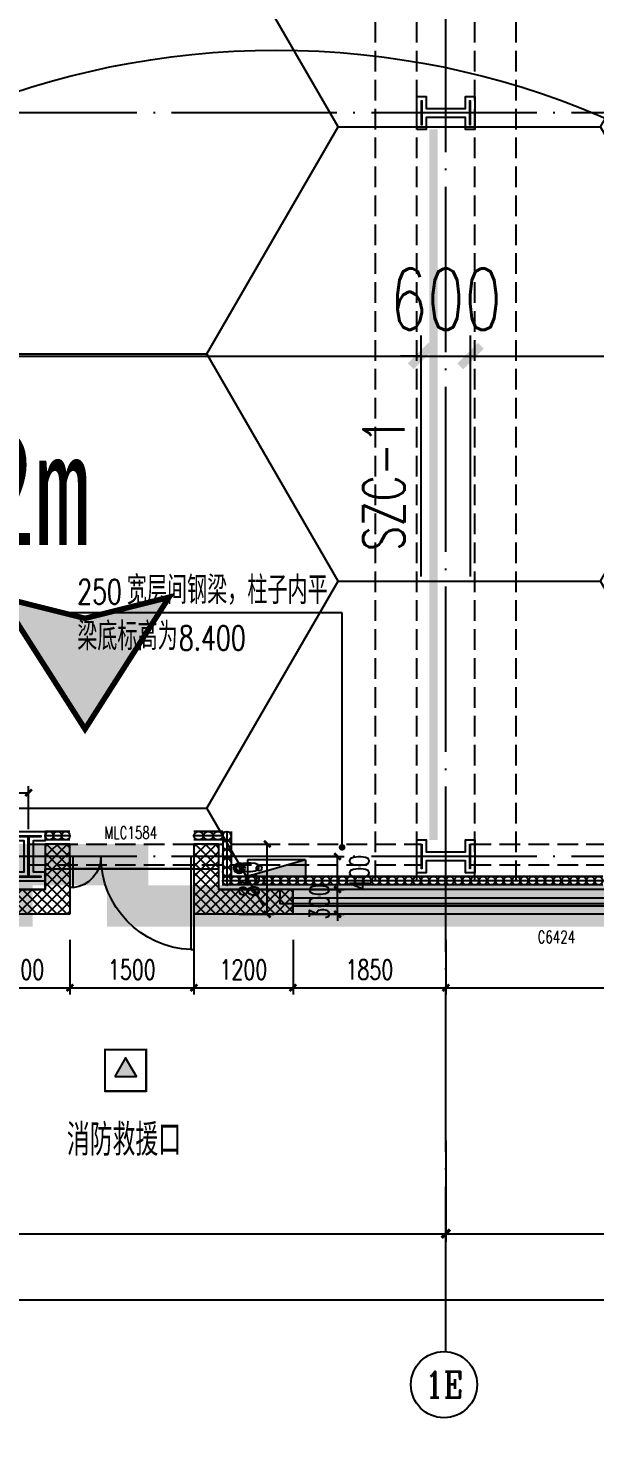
# Model space of a CAD drawing. Extents: x -821772 to -21949, y 506164 to 1049594.
# Drawn here: x -199008 to -192152, y 734747 to 751844 of the extents above; entities that cross this region are included whole.
import ezdxf
from ezdxf.enums import TextEntityAlignment as Align
from ezdxf.xclip import XClip

# ---------------------------------------------------------------- set-up
doc = ezdxf.new("R2010")
doc.units = 0
doc.header["$LTSCALE"] = 1000
doc.header["$MEASUREMENT"] = 0
doc.header["$XCLIPFRAME"] = 2
for name, pattern in [('10平面20250807_t3$0$10平面$0$DASH', [0.35, 0.25, -0.1]), ('10平面20250807_t3$0$CENTER', [2, 1.25, -0.25, 0.25, -0.25]), ('10平面20250807_t3$0$DASH', [0.35, 0.25, -0.1]), ('10平面20250807_t3$0$DOTE', [2.42, 2, -0.2, 0.02, -0.2]), ('DASH', [0.35, 0.25, -0.1])]:
    doc.linetypes.add(name, pattern=pattern)
doc.layers.get('Defpoints').update_dxf_attribs({"color": 210})
for name, color, linetype, lineweight in [('1-防火分区线', 201, 'DASH', 50), ('10平面20250807_t3$0$LG-ZF消防', 1, 'Continuous', 60), ('10平面20250807_t3$0$S-col', 8, 'Continuous', 0), ('10平面20250807_t3$0$THIN', 8, 'Continuous', 0), ('10平面20250807_t3$0$柱间支撑', 8, '10平面20250807_t3$0$CENTER', 0)]:
    doc.layers.add(name, color=color, linetype=linetype, lineweight=lineweight)
for name, color, linetype in [('10平面20250807_t3$0$10平面$0$WINDOW', 8, 'Continuous'), ('10平面20250807_t3$0$10平面$0$WINDOW_TEXT', 8, 'Continuous'), ('10平面20250807_t3$0$A-AXIS-D', 8, 'Continuous'), ('10平面20250807_t3$0$A-AXIS-DOTE', 8, '10平面20250807_t3$0$DOTE'), ('10平面20250807_t3$0$A-AXIS-DP', 8, 'Continuous'), ('10平面20250807_t3$0$A-AXIS-SYMB', 8, 'Continuous'), ('10平面20250807_t3$0$A-HATCH-2', 8, 'Continuous'), ('10平面20250807_t3$0$A-HRAIL', 8, 'Continuous'), ('10平面20250807_t3$0$A-LIN-V', 8, 'Continuous'), ('10平面20250807_t3$0$A-SFCE', 8, 'Continuous'), ('10平面20250807_t3$0$A-TEXT', 8, 'Continuous'), ('10平面20250807_t3$0$A-WINDOW', 8, 'Continuous'), ('10平面20250807_t3$0$AS-WALL', 8, 'Continuous'), ('10平面20250807_t3$0$AS-结构边线层', 8, 'Continuous'), ('10平面20250807_t3$0$DIM_SYMB', 8, 'Continuous'), ('10平面20250807_t3$0$PUB_HATCH', 8, 'Continuous'), ('10平面20250807_t3$0$PUB_TEXT', 8, 'Continuous'), ('10平面20250807_t3$0$RP-N2-01$0$$0$A-WIND-J', 8, 'Continuous'), ('10平面20250807_t3$0$RP-N2-01$0$A-WIND-J', 8, 'Continuous'), ('10平面20250807_t3$0$SB_ZF消火栓', 10, 'Continuous'), ('10平面20250807_t3$0$建-窗', 8, 'Continuous'), ('10平面20250807_t3$0$建-门窗编号', 8, 'Continuous'), ('PUB_HATCH', 8, 'Continuous'), ('SPACE', 7, 'Continuous'), ('指示', 1, 'Continuous')]:
    doc.layers.add(name, color=color, linetype=linetype)
doc.styles.add('10平面20250807_t3$0$10平面$0$_TCH_WINDOW', font='SIMPLEX', dxfattribs={"height": 3.5, "bigfont": 'GBCBIG'})
doc.styles.add('10平面20250807_t3$0$_TCH_AXIS', font='COMPLEX', dxfattribs={"bigfont": 'GBCBIG'})
doc.styles.add('10平面20250807_t3$0$_TCH_DIM', font='SIMPLEX', dxfattribs={"bigfont": 'GBCBIG'})
doc.styles.add('10平面20250807_t3$0$_TCH_DIM_T3', font='SIMPLEX', dxfattribs={"width": 0.705882, "bigfont": 'GBCBIG'})
doc.styles.add('10平面20250807_t3$0$A-WIN-LABEL', font='SIMPLEX', dxfattribs={"bigfont": 'GBCBIG'})
doc.styles.add('10平面20250807_t3$0$TSSD_Rein', font='tj-romans1.shx', dxfattribs={"width": 0.7, "bigfont": 'tj-hztxt.shx'})
doc.styles.add('黑体', font='simhei.ttf', dxfattribs={"width": 0.7})
doc.dimstyles.new('10平面20250807_t3$0$_TCH_ARCH&&100', dxfattribs={"dimtxt": 297.5, "dimasz": 100, "dimexe": 100, "dimexo": 100, "dimgap": 126.25, "dimtad": 1, "dimdec": 0, "dimzin": 0, "dimdsep": 46, "dimtxsty": '10平面20250807_t3$0$_TCH_DIM_T3', "dimblk": '10平面20250807_t3$0$_ArchTick', "dimcen": 0.09, "dimclrt": 7, "dimazin": 2, "dimtfac": 1, "dimtdec": 0, "dimtix": 1, "dimtmove": 2, "dimatfit": 3, "dimfxl": 0, "dimtolj": 1, "dimtzin": 0, "dimarcsym": 0})
doc.dimstyles.new('10平面20250807_t3$0$_TCH_ARCH&&250', dxfattribs={"dimtxt": 743.75, "dimasz": 250, "dimexe": 250, "dimexo": 250, "dimgap": 315.625, "dimtad": 1, "dimdec": 0, "dimzin": 0, "dimdsep": 46, "dimtxsty": '10平面20250807_t3$0$_TCH_DIM_T3', "dimblk": '10平面20250807_t3$0$_ArchTick', "dimcen": 0.09, "dimclrt": 7, "dimazin": 2, "dimtfac": 1, "dimtdec": 0, "dimtix": 1, "dimtmove": 2, "dimatfit": 3, "dimfxl": 0, "dimtolj": 1, "dimtzin": 0, "dimarcsym": 0})
doc.dimstyles.new('10平面20250807_t3$0$_TCH_ARCH&&80', dxfattribs={"dimtxt": 238, "dimasz": 80, "dimexe": 80, "dimexo": 80, "dimgap": 101, "dimtad": 1, "dimdec": 0, "dimzin": 0, "dimdsep": 46, "dimtxsty": '10平面20250807_t3$0$_TCH_DIM_T3', "dimblk": '10平面20250807_t3$0$_ArchTick', "dimcen": 0.09, "dimclrt": 7, "dimazin": 2, "dimtfac": 1, "dimtdec": 0, "dimtix": 1, "dimtmove": 2, "dimatfit": 3, "dimfxl": 0, "dimtolj": 1, "dimtzin": 0, "dimarcsym": 0})
pattern_1 = [(45, (60, 0), (-60.0001, 60.0001), []), (135, (60, 0), (-60.0001, -60.0001), [])]

# ---------------------------------------------------------------- blocks, each defined once
blk = doc.blocks.new('指示')
at = {"layer": '指示'}
blk.add_hatch(color=8, dxfattribs=at).paths.add_polyline_path([(-248568, -61667), (-245540, -56919), (-242513, -61667), (-245540, -60909)])
at = {"layer": '指示', "color": 240, "const_width": 200}
blk.add_lwpolyline([(-248568, -61667), (-245540, -56919), (-242513, -61667), (-245540, -60909)], close=True, dxfattribs=at)
blk = doc.blocks.new('10平面20250807_t3$0$_ArchTick')
at = {"color": 0, "linetype": 'ByBlock', "const_width": 0.4}
blk.add_lwpolyline([(-0.5, -0.5), (0.5, 0.5)], dxfattribs=at)
blk = doc.blocks.new('*D10016')
at = {"layer": '10平面20250807_t3$0$A-AXIS-D', "color": 0, "lineweight": -2}
for p, q in [((10282, -66440), (10282, -67667)), ((26782, -66440), (26782, -67667)), ((10282, -67567), (26782, -67567))]:
    blk.add_line(p, q, dxfattribs=at)
at = {"layer": 'Defpoints', "color": 0}
for p in [(10282, -66340), (26782, -66340), (26782, -67567)]:
    blk.add_point(p, dxfattribs=at)
at = {"layer": '10平面20250807_t3$0$A-AXIS-D', "color": 0, "lineweight": -2, "xscale": 100, "yscale": 100, "zscale": 100, "rotation": 180}
blk.add_blockref('10平面20250807_t3$0$_ArchTick', (10282, -67567), dxfattribs=at)
at = {"layer": '10平面20250807_t3$0$A-AXIS-D', "color": 0, "lineweight": -2, "xscale": 100, "yscale": 100, "zscale": 100}
blk.add_blockref('10平面20250807_t3$0$_ArchTick', (26782, -67567), dxfattribs=at)
at = {"layer": '10平面20250807_t3$0$A-AXIS-D', "color": 7, "insert": (18532, -67292), "char_height": 297.5, "attachment_point": 5, "style": '10平面20250807_t3$0$_TCH_DIM_T3'}
blk.add_mtext('\\A1;16500', dxfattribs=at)
blk = doc.blocks.new('*D10017')
at = {"layer": '10平面20250807_t3$0$A-AXIS-D', "color": 0, "lineweight": -2}
for p, q in [((26782, -66440), (26782, -67667)), ((43282, -66440), (43282, -67667)), ((26782, -67567), (43282, -67567))]:
    blk.add_line(p, q, dxfattribs=at)
at = {"layer": 'Defpoints', "color": 0}
for p in [(26782, -66340), (43282, -66340), (43282, -67567)]:
    blk.add_point(p, dxfattribs=at)
at = {"layer": '10平面20250807_t3$0$A-AXIS-D', "color": 0, "lineweight": -2, "xscale": 100, "yscale": 100, "zscale": 100, "rotation": 180}
blk.add_blockref('10平面20250807_t3$0$_ArchTick', (26782, -67567), dxfattribs=at)
at = {"layer": '10平面20250807_t3$0$A-AXIS-D', "color": 0, "lineweight": -2, "xscale": 100, "yscale": 100, "zscale": 100}
blk.add_blockref('10平面20250807_t3$0$_ArchTick', (43282, -67567), dxfattribs=at)
at = {"layer": '10平面20250807_t3$0$A-AXIS-D', "color": 7, "insert": (35032, -67292), "char_height": 297.5, "attachment_point": 5, "style": '10平面20250807_t3$0$_TCH_DIM_T3'}
blk.add_mtext('\\A1;16500', dxfattribs=at)
blk = doc.blocks.new('*D10024')
at = {"layer": '10平面20250807_t3$0$A-AXIS-D', "color": 0, "lineweight": -2}
for p, q in [((-33818, -66540), (-33818, -68467)), ((92682, -66540), (92682, -68467)), ((-33818, -68367), (92682, -68367))]:
    blk.add_line(p, q, dxfattribs=at)
at = {"layer": 'Defpoints', "color": 0}
for p in [(-33818, -66440), (92682, -66440), (92682, -68367)]:
    blk.add_point(p, dxfattribs=at)
at = {"layer": '10平面20250807_t3$0$A-AXIS-D', "color": 0, "lineweight": -2, "xscale": 100, "yscale": 100, "zscale": 100, "rotation": 180}
blk.add_blockref('10平面20250807_t3$0$_ArchTick', (-33818, -68367), dxfattribs=at)
at = {"layer": '10平面20250807_t3$0$A-AXIS-D', "color": 0, "lineweight": -2, "xscale": 100, "yscale": 100, "zscale": 100}
blk.add_blockref('10平面20250807_t3$0$_ArchTick', (92682, -68367), dxfattribs=at)
at = {"layer": '10平面20250807_t3$0$A-AXIS-D', "color": 7, "insert": (29432, -68092), "char_height": 297.5, "attachment_point": 5, "style": '10平面20250807_t3$0$_TCH_DIM_T3'}
blk.add_mtext('\\A1;126500', dxfattribs=at)
blk = doc.blocks.new('*D10147')
at = {"layer": '10平面20250807_t3$0$A-AXIS-DP', "color": 0, "lineweight": -2}
for p, q in [((18532, -62670), (18532, -62150)), ((18532, -62230), (21732, -62230)), ((21732, -62670), (21732, -62150))]:
    blk.add_line(p, q, dxfattribs=at)
at = {"layer": 'Defpoints', "color": 0}
for p in [(21732, -62230), (18532, -62750), (21732, -62750)]:
    blk.add_point(p, dxfattribs=at)
at = {"layer": '10平面20250807_t3$0$A-AXIS-DP', "color": 0, "lineweight": -2, "xscale": 80, "yscale": 80, "zscale": 80, "rotation": 180}
blk.add_blockref('10平面20250807_t3$0$_ArchTick', (18532, -62230), dxfattribs=at)
at = {"layer": '10平面20250807_t3$0$A-AXIS-DP', "color": 0, "lineweight": -2, "xscale": 80, "yscale": 80, "zscale": 80}
blk.add_blockref('10平面20250807_t3$0$_ArchTick', (21732, -62230), dxfattribs=at)
at = {"layer": '10平面20250807_t3$0$A-AXIS-DP', "color": 7, "insert": (20132, -62010), "char_height": 238, "attachment_point": 5, "style": '10平面20250807_t3$0$_TCH_DIM_T3'}
blk.add_mtext('\\A1;3200', dxfattribs=at)
blk = doc.blocks.new('10平面20250807_t3$0$10平面$0$$DorLib2D$00000126')
at = {"color": 0, "linetype": 'Continuous'}
for p, q in [((-0.532, 0.5), (-0.532, 0.9)), ((0.532, 0.9), (0.532, 0.5))]:
    blk.add_line(p, q, dxfattribs=at)
at = {"color": 0, "linetype": '10平面20250807_t3$0$10平面$0$DASH'}
for p, q in [((-0.532, 0.9), (0.532, 0.9)), ((-0.532, 0.5), (0.532, 0.5))]:
    blk.add_line(p, q, dxfattribs=at)
blk = doc.blocks.new('10平面20250807_t3$0$DOOR2DLIB$SYSLIB$00000123')
at = {"color": 0}
for p, q in [((0.475, -0.001), (0.475, 0.752)), ((0.475, 0.752), (0.5, 0.752)), ((0.5, -0.001), (0.5, 0.752)), ((-0.5, 0), (-0.5, 0.252)), ((-0.475, 0.252), (-0.5, 0.252)), ((-0.475, 0), (-0.475, 0.252)), ((-0.475, 0), (-0.5, 0)), ((0.475, -0.001), (0.5, -0.001))]:
    blk.add_line(p, q, dxfattribs=at)
for centre, radius, start, end in [((0.505, -0.002), 0.755, 92.2493, 179.7238), ((-0.501, 0.003), 0.251, 359.7899, 84.0974)]:
    blk.add_arc(centre, radius, start, end, dxfattribs=at)
blk = doc.blocks.new('10平面20250807_t3$0$G$C325EBD4F')
at = {"layer": '10平面20250807_t3$0$PUB_HATCH'}
h = blk.add_hatch(dxfattribs=at)
h.set_pattern_fill('多孔材料', color=256, scale=30, style=0)
h.set_pattern_definition(pattern_1)
h.paths.add_polyline_path([(3700, -50), (3700, 250), (3400, 250)])
h = blk.add_hatch(dxfattribs=at)
h.set_pattern_fill('多孔材料', color=256, scale=30, style=0)
h.set_pattern_definition(pattern_1)
h.paths.add_polyline_path([(3700, -50), (3400, 250), (3400, -300), (3700, -600)])
h = blk.add_hatch(dxfattribs=at)
h.set_pattern_fill('多孔材料', color=256, scale=30, style=0)
h.set_pattern_definition(pattern_1)
h.paths.add_polyline_path([(5500, 250), (5200, 250), (5200, -50)])
h = blk.add_hatch(dxfattribs=at)
h.set_pattern_fill('多孔材料', color=256, scale=30, style=0)
h.set_pattern_definition(pattern_1)
h.paths.add_polyline_path([(5500, 250), (5200, -50), (5200, -600), (5500, -300)])
h = blk.add_hatch(dxfattribs=at)
h.set_pattern_fill('多孔材料', color=256, scale=30, style=0)
h.set_pattern_definition(pattern_1)
h.paths.add_polyline_path([(3700, -600), (3400, -300), (2500, -300), (2500, -600)])
h = blk.add_hatch(dxfattribs=at)
h.set_pattern_fill('多孔材料', color=256, scale=30, style=0)
h.set_pattern_definition(pattern_1)
h.paths.add_polyline_path([(6400, -300), (5500, -300), (5200, -600), (6400, -600)])
at = {"layer": '10平面20250807_t3$0$10平面$0$WINDOW'}
blk.add_line((5200, -50), (3700, -50), dxfattribs=at)
at = {"layer": '10平面20250807_t3$0$AS-WALL'}
for p, q in [((3700, 250), (3400, 250)), ((3400, 250), (3400, -300)), ((3700, -50), (3700, 250)), ((5500, 250), (5200, 250)), ((5200, 250), (5200, -50)), ((5500, 250), (5500, -300)), ((3700, -50), (3700, -600)), ((5200, -50), (5200, -600)), ((3400, -300), (2500, -300)), ((2500, -600), (2500, -300)), ((6400, -300), (5500, -300)), ((6400, -600), (6400, -300)), ((3700, -600), (2500, -600)), ((6400, -600), (5200, -600))]:
    blk.add_line(p, q, dxfattribs=at)
at = {"layer": '10平面20250807_t3$0$10平面$0$WINDOW'}
ref = blk.add_blockref('10平面20250807_t3$0$DOOR2DLIB$SYSLIB$00000123', (4450, 100), dxfattribs=dict(at, xscale=-1500, yscale=1500, zscale=300, rotation=180.0000000000445))
ref.add_attrib('A', 'MLC1584', (4117, 313), dxfattribs={"layer": '10平面20250807_t3$0$10平面$0$WINDOW_TEXT', "ltscale": 500, "height": 148.8, "style": '10平面20250807_t3$0$10平面$0$_TCH_WINDOW', "width": 0.705882})
ref = blk.add_blockref('10平面20250807_t3$0$10平面$0$$DorLib2D$00000126', (0, -450), dxfattribs=dict(at, xscale=5000, yscale=-300, zscale=300, rotation=180.0000000000008))
ref.add_attrib('A', 'JLM5050', (-301, -594), dxfattribs={"layer": '10平面20250807_t3$0$10平面$0$WINDOW_TEXT', "ltscale": 500, "height": 148.8, "style": '10平面20250807_t3$0$10平面$0$_TCH_WINDOW', "width": 0.705882})
blk = doc.blocks.new('10平面20250807_t3$0$43243')
at = {"layer": '10平面20250807_t3$0$AS-结构边线层'}
blk.add_lwpolyline([(-212464, 741250), (-205744, 741250), (-205744, 741420), (-198804, 741420), (-198804, 741670), (-196704, 741670), (-196704, 741420), (-195964, 741420), (-195964, 741250), (-189244, 741250)], dxfattribs=at)
blk = doc.blocks.new('10平面20250807_t3$0$_FZH')
at = {"layer": '10平面20250807_t3$0$A-HATCH-2'}
blk.add_lwpolyline([(-0.437, -0.25), (-0.437, 0.25), (-0.297, 0.25), (-0.297, 0.067), (0.298, 0.067), (0.298, 0.25), (0.438, 0.25), (0.438, -0.25), (0.298, -0.25), (0.298, -0.068), (-0.297, -0.068), (-0.297, -0.25)], close=True, dxfattribs=at)
at = {"layer": '10平面20250807_t3$0$S-col'}
blk.add_lwpolyline([(-0.375, -0.188), (-0.375, 0.187), (-0.36, 0.187), (-0.36, 0.005), (0.36, 0.005), (0.36, 0.187), (0.375, 0.187), (0.375, -0.188), (0.36, -0.188), (0.36, -0.005), (-0.36, -0.005), (-0.36, -0.188)], close=True, dxfattribs=at)
blk = doc.blocks.new('10平面20250807_t3$0$342343243')
at = {"layer": '10平面20250807_t3$0$A-AXIS-DP', "color": 5}
blk.add_lwpolyline([(-155704, 832070), (-155404, 832070), (-155404, 832058), (-155550, 832058), (-155550, 831582), (-155404, 831582), (-155404, 831570), (-155704, 831570), (-155704, 831582), (-155558, 831582), (-155558, 832058), (-155704, 832058), (-155704, 832070)], close=True, dxfattribs=at)
at = {"layer": '10平面20250807_t3$0$A-HATCH-2'}
blk.add_lwpolyline([(-155754, 832120), (-155354, 832120), (-155354, 832008), (-155500, 832008), (-155500, 831632), (-155354, 831632), (-155354, 831520), (-155754, 831520), (-155754, 831632), (-155608, 831632), (-155608, 832008), (-155754, 832008)], close=True, dxfattribs=at)
blk = doc.blocks.new('10平面20250807_t3$0$w4234324')
at = {"xscale": 800.0000000000005, "yscale": 800.0000000000005, "zscale": 800.0000000000005}
for p in [(-193954, 750820), (-193954, 741820), (-193954, 741820)]:
    blk.add_blockref('10平面20250807_t3$0$_FZH', p, dxfattribs=at)
at = {"layer": '10平面20250807_t3$0$A-AXIS-DP'}
blk.add_blockref('10平面20250807_t3$0$342343243', (-43450, -90000), dxfattribs=at)
blk = doc.blocks.new('*D10439')
at = {"layer": '10平面20250807_t3$0$A-WINDOW', "color": 0, "lineweight": -2}
for p, q in [((-193654, 745210), (-193654, 748127)), ((-177754, 745210), (-177754, 748127)), ((-193654, 747877), (-177754, 747877))]:
    blk.add_line(p, q, dxfattribs=at)
at = {"layer": 'Defpoints', "color": 0}
for p in [(-177754, 747877), (-193654, 744960), (-177754, 744960)]:
    blk.add_point(p, dxfattribs=at)
at = {"layer": '10平面20250807_t3$0$A-WINDOW', "color": 0, "lineweight": -2, "xscale": 250, "yscale": 250, "zscale": 250, "rotation": 180}
blk.add_blockref('10平面20250807_t3$0$_ArchTick', (-193654, 747877), dxfattribs=at)
at = {"layer": '10平面20250807_t3$0$A-WINDOW', "color": 0, "lineweight": -2, "xscale": 250, "yscale": 250, "zscale": 250}
blk.add_blockref('10平面20250807_t3$0$_ArchTick', (-177754, 747877), dxfattribs=at)
at = {"layer": '10平面20250807_t3$0$A-WINDOW', "color": 7, "insert": (-185704, 748564), "char_height": 743.8, "attachment_point": 5, "style": '10平面20250807_t3$0$_TCH_DIM_T3'}
blk.add_mtext('\\A1;15900', dxfattribs=at)
blk = doc.blocks.new('*D10440')
at = {"layer": '10平面20250807_t3$0$A-WINDOW', "color": 0, "lineweight": -2}
for p, q in [((-194254, 745210), (-194254, 748127)), ((-193654, 745210), (-193654, 748127)), ((-194254, 747877), (-194504, 747877)), ((-194254, 747877), (-193654, 747877)), ((-193654, 747877), (-193404, 747877))]:
    blk.add_line(p, q, dxfattribs=at)
at = {"layer": 'Defpoints', "color": 0}
for p in [(-193654, 747877), (-194254, 744960), (-193654, 744960)]:
    blk.add_point(p, dxfattribs=at)
at = {"layer": '10平面20250807_t3$0$A-WINDOW', "color": 0, "lineweight": -2, "xscale": 250, "yscale": 250, "zscale": 250}
blk.add_blockref('10平面20250807_t3$0$_ArchTick', (-194254, 747877), dxfattribs=at)
at = {"layer": '10平面20250807_t3$0$A-WINDOW', "color": 0, "lineweight": -2, "xscale": 250, "yscale": 250, "zscale": 250, "rotation": 180}
blk.add_blockref('10平面20250807_t3$0$_ArchTick', (-193654, 747877), dxfattribs=at)
at = {"layer": '10平面20250807_t3$0$A-WINDOW', "color": 7, "insert": (-193954, 748564), "char_height": 743.8, "attachment_point": 5, "style": '10平面20250807_t3$0$_TCH_DIM_T3'}
blk.add_mtext('\\A1;600', dxfattribs=at)
blk = doc.blocks.new('*D10441')
at = {"layer": '10平面20250807_t3$0$A-WINDOW', "color": 0, "lineweight": -2}
for p, q in [((-210154, 745210), (-210154, 748127)), ((-194254, 745210), (-194254, 748127)), ((-210154, 747877), (-194254, 747877))]:
    blk.add_line(p, q, dxfattribs=at)
at = {"layer": 'Defpoints', "color": 0}
for p in [(-194254, 747877), (-210154, 744960), (-194254, 744960)]:
    blk.add_point(p, dxfattribs=at)
at = {"layer": '10平面20250807_t3$0$A-WINDOW', "color": 0, "lineweight": -2, "xscale": 250, "yscale": 250, "zscale": 250, "rotation": 180}
blk.add_blockref('10平面20250807_t3$0$_ArchTick', (-210154, 747877), dxfattribs=at)
at = {"layer": '10平面20250807_t3$0$A-WINDOW', "color": 0, "lineweight": -2, "xscale": 250, "yscale": 250, "zscale": 250}
blk.add_blockref('10平面20250807_t3$0$_ArchTick', (-194254, 747877), dxfattribs=at)
at = {"layer": '10平面20250807_t3$0$A-WINDOW', "color": 7, "insert": (-202204, 748564), "char_height": 743.8, "attachment_point": 5, "style": '10平面20250807_t3$0$_TCH_DIM_T3'}
blk.add_mtext('\\A1;15900', dxfattribs=at)
blk = doc.blocks.new('10平面20250807_t3$0$RP-N2-01$0$$0$xfjy')
at = {"layer": '10平面20250807_t3$0$RP-N2-01$0$$0$A-WIND-J'}
h = blk.add_hatch(color=256, dxfattribs=at)
h.dxf.hatch_style = 1
h.paths.add_polyline_path([(1141876, -26214), (1142135, -26214), (1142005, -25989)])
at = {"layer": '10平面20250807_t3$0$RP-N2-01$0$$0$A-WIND-J', "const_width": 25}
blk.add_lwpolyline([(1141755, -25889), (1141755, -26389), (1142255, -26389), (1142255, -25889)], close=True, dxfattribs=at)
at = {"layer": '10平面20250807_t3$0$RP-N2-01$0$$0$A-WIND-J'}
for points in [[(1141755, -26389), (1142255, -26389), (1142255, -25889), (1141755, -25889)], [(1141876, -26214), (1142135, -26214), (1142005, -25989)]]:
    blk.add_lwpolyline(points, close=True, dxfattribs=at)
blk = doc.blocks.new('10平面20250807_t3$0$RP-N2-01$0$xfjy')
at = {"layer": '10平面20250807_t3$0$RP-N2-01$0$$0$A-WIND-J'}
blk.add_blockref('10平面20250807_t3$0$RP-N2-01$0$$0$xfjy', (0, 0), dxfattribs=at)
blk = doc.blocks.new('10平面20250807_t3$0$1232')
at = {"layer": '10平面20250807_t3$0$RP-N2-01$0$A-WIND-J'}
blk.add_blockref('10平面20250807_t3$0$RP-N2-01$0$xfjy', (-1339835, 765369, 0), dxfattribs=at)
at = {"layer": '10平面20250807_t3$0$A-TEXT', "style": '10平面20250807_t3$0$_TCH_DIM'}
blk.add_text('消防救援口', height=384.1, dxfattribs=at).set_placement((-198541, 738197, 0))
blk = doc.blocks.new('10平面20250807_t3$0$23124232432')
at = {"layer": '10平面20250807_t3$0$柱间支撑', "const_width": 100}
blk.add_lwpolyline([(-194104, 750620), (-194104, 742020)], dxfattribs=at)
at = {"layer": '10平面20250807_t3$0$THIN', "style": '10平面20250807_t3$0$TSSD_Rein', "width": 0.7}
blk.add_text('SZC-1', height=500, rotation=90, dxfattribs=at).set_placement((-194304, 746320), align=Align.BOTTOM_CENTER)
blk = doc.blocks.new('10平面20250807_t3$0$99平面图例外参$0$$LinePat$圆环')
for points in [[(0, 150), (300, 150)], [(0, 0), (300, 0)], [(0, -150), (300, -150)]]:
    blk.add_lwpolyline(points)
at = {"color": 0}
blk.add_circle((150, 0), 150, dxfattribs=at)
blk = doc.blocks.new('10平面20250807_t3$0$34242343243')
at = {"layer": '10平面20250807_t3$0$A-HRAIL'}
for p, xscale, yscale, zscale, rotation in [((-198704, 742070), 0.333333312028715, 0.3333333333333333, 0.3333333333333333, 180), ((-198604, 742070), 0.333333312028715, 0.3333333333333333, 0.3333333333333333, 180), ((-198504, 742070), 0.333333312028715, 0.3333333333333333, 0.3333333333333333, 180), ((-196888, 742070), 0.3888888888074629, 0.3333333333333333, 0.3333333333333333, 180), ((-196771, 742070), 0.3888888888074629, 0.3333333333333333, 0.3333333333333333, 180), ((-196654, 742070), 0.3888888888074629, 0.3333333333333333, 0.3333333333333333, 180), ((-196604, 742120), 0.3611111227129974, 0.3333333333333333, 0.3333333333333333, 270), ((-196604, 742012), 0.3611111227129974, 0.3333333333333333, 0.3333333333333333, 270), ((-196604, 741903), 0.3611111227129974, 0.3333333333333333, 0.3333333333333333, 270), ((-196604, 741795), 0.3611111227129974, 0.3333333333333333, 0.3333333333333333, 270), ((-196604, 741687), 0.3611111227129974, 0.3333333333333333, 0.3333333333333333, 270), ((-196604, 741578), 0.3611111227129974, 0.3333333333333333, 0.3333333333333333, 270), ((-196554, 741526), 0.3333333334243453, 0.3333333334243453, 0.3333333334243453, 180), ((-196454, 741526), 0.3333333334243453, 0.3333333334243453, 0.3333333334243453, 180), ((-196354, 741526), 0.3333333334243453, 0.3333333334243453, 0.3333333334243453, 180), ((-196254, 741526), 0.3333333334243453, 0.3333333334243453, 0.3333333334243453, 180), ((-196154, 741526), 0.3333333334243453, 0.3333333334243453, 0.3333333334243453, 180), ((-196054, 741526), 0.3333333334243453, 0.3333333334243453, 0.3333333334243453, 180), ((-195954, 741526), 0.3333333334243453, 0.3333333334243453, 0.3333333334243453, 180), ((-195854, 741526), 0.3333333334243453, 0.3333333334243453, 0.3333333334243453, 180), ((-195754, 741526), 0.3333333334243453, 0.3333333334243453, 0.3333333334243453, 180), ((-195654, 741526), 0.3333333334243453, 0.3333333334243453, 0.3333333334243453, 180), ((-195554, 741526), 0.3333333334243453, 0.3333333334243453, 0.3333333334243453, 180), ((-195454, 741526), 0.3333333334243453, 0.3333333334243453, 0.3333333334243453, 180), ((-195354, 741526), 0.3333333334243453, 0.3333333334243453, 0.3333333334243453, 180), ((-195254, 741526), 0.3333333334243453, 0.3333333334243453, 0.3333333334243453, 180), ((-195154, 741526), 0.3333333334243453, 0.3333333334243453, 0.3333333334243453, 180), ((-195054, 741526), 0.3333333334243453, 0.3333333334243453, 0.3333333334243453, 180), ((-194954, 741526), 0.3333333334243453, 0.3333333334243453, 0.3333333334243453, 180), ((-194854, 741526), 0.3333333334243453, 0.3333333334243453, 0.3333333334243453, 180), ((-194754, 741526), 0.3333333334243453, 0.3333333334243453, 0.3333333334243453, 180), ((-194654, 741526), 0.3333333334243453, 0.3333333334243453, 0.3333333334243453, 180), ((-194554, 741526), 0.3333333334243453, 0.3333333334243453, 0.3333333334243453, 180), ((-194454, 741526), 0.3333333334243453, 0.3333333334243453, 0.3333333334243453, 180), ((-194354, 741526), 0.3333333334243453, 0.3333333334243453, 0.3333333334243453, 180), ((-194254, 741526), 0.3333333334243453, 0.3333333334243453, 0.3333333334243453, 180), ((-194154, 741526), 0.3333333334243453, 0.3333333334243453, 0.3333333334243453, 180), ((-194054, 741526), 0.3333333334243453, 0.3333333334243453, 0.3333333334243453, 180), ((-193954, 741526), 0.3333333334243453, 0.3333333334243453, 0.3333333334243453, 180), ((-193854, 741526), 0.3333333334243453, 0.3333333334243453, 0.3333333334243453, 180), ((-193754, 741526), 0.3333333334243453, 0.3333333334243453, 0.3333333334243453, 180), ((-193654, 741526), 0.3333333334243453, 0.3333333334243453, 0.3333333334243453, 180), ((-193554, 741526), 0.3333333334243453, 0.3333333334243453, 0.3333333334243453, 180), ((-193454, 741526), 0.3333333334243453, 0.3333333334243453, 0.3333333334243453, 180), ((-193354, 741526), 0.3333333334243453, 0.3333333334243453, 0.3333333334243453, 180), ((-193254, 741526), 0.3333333334243453, 0.3333333334243453, 0.3333333334243453, 180), ((-193154, 741526), 0.3333333334243453, 0.3333333334243453, 0.3333333334243453, 180), ((-193054, 741526), 0.3333333334243453, 0.3333333334243453, 0.3333333334243453, 180), ((-192954, 741526), 0.3333333334243453, 0.3333333334243453, 0.3333333334243453, 180), ((-192854, 741526), 0.3333333334243453, 0.3333333334243453, 0.3333333334243453, 180), ((-192754, 741526), 0.3333333334243453, 0.3333333334243453, 0.3333333334243453, 180), ((-192654, 741526), 0.3333333334243453, 0.3333333334243453, 0.3333333334243453, 180), ((-192554, 741526), 0.3333333334243453, 0.3333333334243453, 0.3333333334243453, 180), ((-192454, 741526), 0.3333333334243453, 0.3333333334243453, 0.3333333334243453, 180), ((-192354, 741526), 0.3333333334243453, 0.3333333334243453, 0.3333333334243453, 180), ((-192254, 741526), 0.3333333334243453, 0.3333333334243453, 0.3333333334243453, 180), ((-192154, 741526), 0.3333333334243453, 0.3333333334243453, 0.3333333334243453, 180), ((-192054, 741526), 0.3333333334243453, 0.3333333334243453, 0.3333333334243453, 180)]:
    blk.add_blockref('10平面20250807_t3$0$99平面图例外参$0$$LinePat$圆环', p, dxfattribs=dict(at, xscale=xscale, yscale=yscale, zscale=zscale, rotation=rotation))
blk = doc.blocks.new('10平面20250807_t3$0$A$C5D961328')
at = {"layer": '10平面20250807_t3$0$SB_ZF消火栓'}
blk.add_hatch(color=256, dxfattribs=at).paths.add_polyline_path([(0, 40), (700, 40), (700, 240)])
at = {"layer": '10平面20250807_t3$0$A-LIN-V', "ltscale": 500}
blk.add_circle((350, 40), 10001, dxfattribs=at)
at = {"layer": '10平面20250807_t3$0$SB_ZF消火栓'}
for p, q in [((700, 240), (0, 240)), ((0, 240), (0, 40)), ((700, 240), (0, 40)), ((700, 240), (700, 40)), ((0, 40), (700, 40))]:
    blk.add_line(p, q, dxfattribs=at)
at = {"layer": '10平面20250807_t3$0$SB_ZF消火栓', "color": 1}
blk.add_circle((140, 140), 32.5, dxfattribs=at)
blk = doc.blocks.new('10平面20250807_t3$0$43242343')
at = {"layer": '10平面20250807_t3$0$LG-ZF消防', "linetype": 'Continuous'}
blk.add_circle((-196454, 741678), 50, dxfattribs=at)
blk = doc.blocks.new('10平面20250807_t3$0$234243242332')
at = {"layer": '10平面20250807_t3$0$LG-ZF消防', "linetype": 'Continuous'}
blk.add_blockref('10平面20250807_t3$0$43242343', (0, 0), dxfattribs=at)
at = {"layer": '10平面20250807_t3$0$SB_ZF消火栓'}
blk.add_blockref('10平面20250807_t3$0$A$C5D961328', (-196354, 741538), dxfattribs=at)
blk = doc.blocks.new('*D11860')
at = {"layer": '10平面20250807_t3$0$A-AXIS-DP', "color": 0, "lineweight": -2}
for p, q in [((-195604, 741420), (-195185, 741420)), ((-195265, 741420), (-195265, 741500)), ((-195265, 741120), (-195265, 741420)), ((-195604, 741120), (-195185, 741120)), ((-195265, 741120), (-195265, 741040))]:
    blk.add_line(p, q, dxfattribs=at)
at = {"layer": 'Defpoints', "color": 0}
for p in [(-195684, 741420), (-195265, 741420), (-195684, 741120)]:
    blk.add_point(p, dxfattribs=at)
at = {"layer": '10平面20250807_t3$0$A-AXIS-DP', "color": 0, "lineweight": -2, "xscale": 80, "yscale": 80, "zscale": 80}
for p, rotation in [((-195265, 741420), 270), ((-195265, 741120), 90)]:
    blk.add_blockref('10平面20250807_t3$0$_ArchTick', p, dxfattribs=dict(at, rotation=rotation))
at = {"layer": '10平面20250807_t3$0$A-AXIS-DP', "color": 7, "insert": (-195485, 741270), "char_height": 238, "attachment_point": 5, "rotation": 90, "style": '10平面20250807_t3$0$_TCH_DIM_T3'}
blk.add_mtext('\\A1;300', dxfattribs=at)
blk = doc.blocks.new('*D11861')
at = {"layer": '10平面20250807_t3$0$A-AXIS-DP', "color": 0, "lineweight": -2}
for p, q in [((-195604, 741820), (-195185, 741820)), ((-195265, 741420), (-195265, 741820)), ((-195604, 741420), (-195185, 741420))]:
    blk.add_line(p, q, dxfattribs=at)
at = {"layer": 'Defpoints', "color": 0}
for p in [(-195684, 741820), (-195265, 741820), (-195684, 741420)]:
    blk.add_point(p, dxfattribs=at)
at = {"layer": '10平面20250807_t3$0$A-AXIS-DP', "color": 0, "lineweight": -2, "xscale": 80, "yscale": 80, "zscale": 80}
for p, rotation in [((-195265, 741820), 90), ((-195265, 741420), 270)]:
    blk.add_blockref('10平面20250807_t3$0$_ArchTick', p, dxfattribs=dict(at, rotation=rotation))
at = {"layer": '10平面20250807_t3$0$A-AXIS-DP', "color": 7, "insert": (-195000, 741620), "char_height": 238, "attachment_point": 5, "rotation": 90, "style": '10平面20250807_t3$0$_TCH_DIM_T3'}
blk.add_mtext('\\A1;400', dxfattribs=at)
blk = doc.blocks.new('*D11885')
at = {"layer": '10平面20250807_t3$0$A-AXIS-DP', "color": 0, "lineweight": -2}
for p, q in [((-196454, 741970), (-196035, 741970)), ((-196115, 741120), (-196115, 741970)), ((-196454, 741120), (-196035, 741120))]:
    blk.add_line(p, q, dxfattribs=at)
at = {"layer": 'Defpoints', "color": 0}
for p in [(-196534, 741970), (-196115, 741970), (-196534, 741120)]:
    blk.add_point(p, dxfattribs=at)
at = {"layer": '10平面20250807_t3$0$A-AXIS-DP', "color": 0, "lineweight": -2, "xscale": 80, "yscale": 80, "zscale": 80}
for p, rotation in [((-196115, 741970), 90), ((-196115, 741120), 270)]:
    blk.add_blockref('10平面20250807_t3$0$_ArchTick', p, dxfattribs=dict(at, rotation=rotation))
at = {"layer": '10平面20250807_t3$0$A-AXIS-DP', "color": 7, "insert": (-196335, 741545), "char_height": 238, "attachment_point": 5, "rotation": 90, "style": '10平面20250807_t3$0$_TCH_DIM_T3'}
blk.add_mtext('\\A1;850', dxfattribs=at)
blk = doc.blocks.new('*D12267')
at = {"layer": '10平面20250807_t3$0$A-AXIS-DP', "color": 0, "lineweight": -2}
for p, q in [((-199704, 740810), (-199704, 740150)), ((-198504, 740810), (-198504, 740150)), ((-199704, 740230), (-198504, 740230))]:
    blk.add_line(p, q, dxfattribs=at)
at = {"layer": 'Defpoints', "color": 0}
for p in [(-199704, 740890), (-198504, 740890), (-198504, 740230)]:
    blk.add_point(p, dxfattribs=at)
at = {"layer": '10平面20250807_t3$0$A-AXIS-DP', "color": 0, "lineweight": -2, "xscale": 80, "yscale": 80, "zscale": 80, "rotation": 180}
blk.add_blockref('10平面20250807_t3$0$_ArchTick', (-199704, 740230), dxfattribs=at)
at = {"layer": '10平面20250807_t3$0$A-AXIS-DP', "color": 0, "lineweight": -2, "xscale": 80, "yscale": 80, "zscale": 80}
blk.add_blockref('10平面20250807_t3$0$_ArchTick', (-198504, 740230), dxfattribs=at)
at = {"layer": '10平面20250807_t3$0$A-AXIS-DP', "color": 7, "insert": (-199104, 740450), "char_height": 238, "attachment_point": 5, "style": '10平面20250807_t3$0$_TCH_DIM_T3'}
blk.add_mtext('\\A1;1200', dxfattribs=at)
blk = doc.blocks.new('*D12268')
at = {"layer": '10平面20250807_t3$0$A-AXIS-DP', "color": 0, "lineweight": -2}
for p, q in [((-198504, 740810), (-198504, 740150)), ((-197004, 740810), (-197004, 740150)), ((-198504, 740230), (-197004, 740230))]:
    blk.add_line(p, q, dxfattribs=at)
at = {"layer": 'Defpoints', "color": 0}
for p in [(-198504, 740890), (-197004, 740890), (-197004, 740230)]:
    blk.add_point(p, dxfattribs=at)
at = {"layer": '10平面20250807_t3$0$A-AXIS-DP', "color": 0, "lineweight": -2, "xscale": 80, "yscale": 80, "zscale": 80, "rotation": 180}
blk.add_blockref('10平面20250807_t3$0$_ArchTick', (-198504, 740230), dxfattribs=at)
at = {"layer": '10平面20250807_t3$0$A-AXIS-DP', "color": 0, "lineweight": -2, "xscale": 80, "yscale": 80, "zscale": 80}
blk.add_blockref('10平面20250807_t3$0$_ArchTick', (-197004, 740230), dxfattribs=at)
at = {"layer": '10平面20250807_t3$0$A-AXIS-DP', "color": 7, "insert": (-197754, 740450), "char_height": 238, "attachment_point": 5, "style": '10平面20250807_t3$0$_TCH_DIM_T3'}
blk.add_mtext('\\A1;1500', dxfattribs=at)
blk = doc.blocks.new('*D12269')
at = {"layer": '10平面20250807_t3$0$A-AXIS-DP', "color": 0, "lineweight": -2}
for p, q in [((-197004, 740810), (-197004, 740150)), ((-195804, 740810), (-195804, 740150)), ((-197004, 740230), (-195804, 740230))]:
    blk.add_line(p, q, dxfattribs=at)
at = {"layer": 'Defpoints', "color": 0}
for p in [(-197004, 740890), (-195804, 740890), (-195804, 740230)]:
    blk.add_point(p, dxfattribs=at)
at = {"layer": '10平面20250807_t3$0$A-AXIS-DP', "color": 0, "lineweight": -2, "xscale": 80, "yscale": 80, "zscale": 80, "rotation": 180}
blk.add_blockref('10平面20250807_t3$0$_ArchTick', (-197004, 740230), dxfattribs=at)
at = {"layer": '10平面20250807_t3$0$A-AXIS-DP', "color": 0, "lineweight": -2, "xscale": 80, "yscale": 80, "zscale": 80}
blk.add_blockref('10平面20250807_t3$0$_ArchTick', (-195804, 740230), dxfattribs=at)
at = {"layer": '10平面20250807_t3$0$A-AXIS-DP', "color": 7, "insert": (-196404, 740450), "char_height": 238, "attachment_point": 5, "style": '10平面20250807_t3$0$_TCH_DIM_T3'}
blk.add_mtext('\\A1;1200', dxfattribs=at)
blk = doc.blocks.new('*D12270')
at = {"layer": '10平面20250807_t3$0$A-AXIS-DP', "color": 0, "lineweight": -2}
for p, q in [((-195804, 740810), (-195804, 740150)), ((-193954, 740810), (-193954, 740150)), ((-195804, 740230), (-193954, 740230))]:
    blk.add_line(p, q, dxfattribs=at)
at = {"layer": 'Defpoints', "color": 0}
for p in [(-195804, 740890), (-193954, 740890), (-193954, 740230)]:
    blk.add_point(p, dxfattribs=at)
at = {"layer": '10平面20250807_t3$0$A-AXIS-DP', "color": 0, "lineweight": -2, "xscale": 80, "yscale": 80, "zscale": 80, "rotation": 180}
blk.add_blockref('10平面20250807_t3$0$_ArchTick', (-195804, 740230), dxfattribs=at)
at = {"layer": '10平面20250807_t3$0$A-AXIS-DP', "color": 0, "lineweight": -2, "xscale": 80, "yscale": 80, "zscale": 80}
blk.add_blockref('10平面20250807_t3$0$_ArchTick', (-193954, 740230), dxfattribs=at)
at = {"layer": '10平面20250807_t3$0$A-AXIS-DP', "color": 7, "insert": (-194879, 740450), "char_height": 238, "attachment_point": 5, "style": '10平面20250807_t3$0$_TCH_DIM_T3'}
blk.add_mtext('\\A1;1850', dxfattribs=at)
blk = doc.blocks.new('*D12271')
at = {"layer": '10平面20250807_t3$0$A-AXIS-DP', "color": 0, "lineweight": -2}
for p, q in [((-193954, 740810), (-193954, 740150)), ((-189404, 740810), (-189404, 740150)), ((-193954, 740230), (-189404, 740230))]:
    blk.add_line(p, q, dxfattribs=at)
at = {"layer": 'Defpoints', "color": 0}
for p in [(-193954, 740890), (-189404, 740890), (-189404, 740230)]:
    blk.add_point(p, dxfattribs=at)
at = {"layer": '10平面20250807_t3$0$A-AXIS-DP', "color": 0, "lineweight": -2, "xscale": 80, "yscale": 80, "zscale": 80, "rotation": 180}
blk.add_blockref('10平面20250807_t3$0$_ArchTick', (-193954, 740230), dxfattribs=at)
at = {"layer": '10平面20250807_t3$0$A-AXIS-DP', "color": 0, "lineweight": -2, "xscale": 80, "yscale": 80, "zscale": 80}
blk.add_blockref('10平面20250807_t3$0$_ArchTick', (-189404, 740230), dxfattribs=at)
at = {"layer": '10平面20250807_t3$0$A-AXIS-DP', "color": 7, "insert": (-191679, 740450), "char_height": 238, "attachment_point": 5, "style": '10平面20250807_t3$0$_TCH_DIM_T3'}
blk.add_mtext('\\A1;4550', dxfattribs=at)
blk = doc.blocks.new('10平面20250807_t3$0$WINDOW2DLIB$DYNSTYLE$00000005')
at = {"color": 0}
for points in [[(-0.5, 0.5), (-0.5, -0.5)], [(-0.5, 0.5), (0.5, 0.5)], [(0.5, -0.5), (0.5, 0.5)], [(0.5, 0.1667), (-0.5, 0.1667)], [(0.5, -0.1667), (-0.5, -0.1667)], [(-0.5, -0.5), (0.5, -0.5)]]:
    blk.add_lwpolyline(points, dxfattribs=at)
blk = doc.blocks.new('10平面20250807_t3$0$dote')
at = {"layer": '10平面20250807_t3$0$A-AXIS-D'}
blk.add_circle((26759.4, -69393.9), 400, dxfattribs=at)
at = {"layer": '10平面20250807_t3$0$A-AXIS-DOTE'}
for p, q in [((26782.2, -68994.5), (26782.2, 36662.3)), ((76282.2, -54000), (-41310, -54000)), ((76282.2, -63000), (-41310, -63000))]:
    blk.add_line(p, q, dxfattribs=at)
at = {"layer": '10平面20250807_t3$0$PUB_TEXT', "style": '10平面20250807_t3$0$_TCH_AXIS'}
blk.add_text('1E', height=314.07, dxfattribs=at).set_placement((26527.6, -69550.9), (26991.2, -69550.9), align=Align.FIT)
at = {"layer": '10平面20250807_t3$0$A-AXIS-D'}
for base, p1, p2, picture, middle in [((92682.2, -68366.7), (-33817.8, -66440), (92682.2, -66440), '*D10024', (29432.2, -68091.7)), ((26782.2, -67566.7), (10282.2, -66340), (26782.2, -66340), '*D10016', (18532.2, -67291.7)), ((43282.2, -67566.7), (26782.2, -66340), (43282.2, -66340), '*D10017', (35032.2, -67291.7))]:
    dim = blk.add_linear_dim(base=base, p1=p1, p2=p2, angle=0, dimstyle='10平面20250807_t3$0$_TCH_ARCH&&100', override={"dimgap": 0}, dxfattribs=at)
    dim.commit()
    dim.dimension.update_dxf_attribs({"geometry": picture, "text_midpoint": middle, "dimtype": 129})
at = {"layer": '10平面20250807_t3$0$A-AXIS-DP'}
dim = blk.add_aligned_dim(p1=(18532.2, -62750), p2=(21732.2, -62750), distance=520, dimstyle='10平面20250807_t3$0$_TCH_ARCH&&80', dxfattribs=at)
dim.commit()
dim.dimension.update_dxf_attribs({"geometry": '*D10147', "text_midpoint": (20132.2, -62010)})
blk = doc.blocks.new('10平面20250807_t3$0$3243243')
at = {"layer": '10平面20250807_t3$0$A-AXIS-SYMB'}
for p, q in [((-195210, 744770), (-198520, 744770)), ((-195210, 741930), (-195210, 744770))]:
    blk.add_line(p, q, dxfattribs=at)
at = {"layer": '10平面20250807_t3$0$A-AXIS-SYMB', "const_width": 40}
blk.add_lwpolyline([(-195210, 741910, 1), (-195210, 741950, 1)], format="xyb", close=True, dxfattribs=at)
at = {"layer": '10平面20250807_t3$0$A-HATCH-2', "linetype": '10平面20250807_t3$0$DASH'}
for p, q in [((-194804.2, 741520), (-194804.2, 832220)), ((-194304.2, 741520), (-194304.2, 832220)), ((-193604.2, 741520), (-193604.2, 832220)), ((-193104.2, 741520), (-193104.2, 832220))]:
    blk.add_line(p, q, dxfattribs=at)
at = {"layer": '10平面20250807_t3$0$A-SFCE', "color": 2, "linetype": '10平面20250807_t3$0$DASH'}
for p, q in [((-199008.2, 741970), (-194254.2, 741970)), ((-199008.2, 741720), (-194254.2, 741720))]:
    blk.add_line(p, q, dxfattribs=at)
at = {"layer": '10平面20250807_t3$0$A-SFCE', "linetype": '10平面20250807_t3$0$DASH'}
for p, q in [((-193654.2, 741970), (-188900.2, 741970)), ((-193654.2, 741720), (-188900.2, 741720))]:
    blk.add_line(p, q, dxfattribs=at)
at = {"layer": '10平面20250807_t3$0$PUB_TEXT', "style": '10平面20250807_t3$0$_TCH_DIM', "width": 0.705882}
for s, p in [('250', (-198415, 744875)), ('8.400', (-197186.3, 744315))]:
    blk.add_text(s, height=297.5, dxfattribs=at).set_placement(p)
at = {"layer": '10平面20250807_t3$0$PUB_TEXT', "style": '10平面20250807_t3$0$_TCH_DIM'}
for s, p in [('宽层间钢梁，柱子内平', (-197815, 744875)), ('梁底标高为', (-198415, 744315))]:
    blk.add_text(s, height=337.59, dxfattribs=at).set_placement(p)
at = {"layer": '10平面20250807_t3$0$A-WINDOW'}
for p1, p2, picture, middle in [((-210154.2, 744960), (-194254.2, 744960), '*D10441', (-202204.2, 748564.2)), ((-194254.2, 744960), (-193654.2, 744960), '*D10440', (-193954.2, 748564.2)), ((-193654.2, 744960), (-177754.2, 744960), '*D10439', (-185704.2, 748564.2))]:
    dim = blk.add_aligned_dim(p1=p1, p2=p2, distance=2916.7, dimstyle='10平面20250807_t3$0$_TCH_ARCH&&250', dxfattribs=at)
    dim.commit()
    dim.dimension.update_dxf_attribs({"geometry": picture, "text_midpoint": middle})
blk = doc.blocks.new('10平面20250807_t3')
at = {"layer": '10平面20250807_t3$0$AS-WALL'}
blk.add_line((-195804.2, 741420), (-195804.2, 741120), dxfattribs=at)
for name, p in [('10平面20250807_t3$0$1232', (0, 0)), ('10平面20250807_t3$0$G$C325EBD4F', (-202204.2, 741720))]:
    blk.add_blockref(name, p)
at = {"layer": '10平面20250807_t3$0$A-AXIS-DP'}
blk.add_blockref('10平面20250807_t3$0$3243243', (0, 0), dxfattribs=at)
at = {"layer": '10平面20250807_t3$0$A-WINDOW'}
for name in ['10平面20250807_t3$0$43243', '10平面20250807_t3$0$w4234324']:
    blk.add_blockref(name, (0, 0), dxfattribs=at)
at = {"layer": '10平面20250807_t3$0$AS-WALL'}
blk.add_blockref('10平面20250807_t3$0$dote', (-220736.4, 804820), dxfattribs=at)
at = {"layer": '10平面20250807_t3$0$DIM_SYMB'}
blk.add_blockref('10平面20250807_t3$0$34242343243', (0, 0), dxfattribs=at)
at = {"layer": '10平面20250807_t3$0$SB_ZF消火栓', "linetype": 'Continuous'}
blk.add_blockref('10平面20250807_t3$0$234243242332', (0, 0), dxfattribs=at)
at = {"layer": '10平面20250807_t3$0$建-窗'}
ref = blk.add_blockref('10平面20250807_t3$0$WINDOW2DLIB$DYNSTYLE$00000005', (-192604.2, 741270), dxfattribs=dict(at, xscale=6400, yscale=-300, zscale=300, rotation=179.9999999999903))
ref.add_attrib('A', 'C6424', (-192844.2, 740770.6), dxfattribs={"layer": '10平面20250807_t3$0$建-门窗编号', "ltscale": 500, "height": 148.75, "rotation": 360, "style": '10平面20250807_t3$0$A-WIN-LABEL', "width": 0.705882})
at = {"layer": '10平面20250807_t3$0$柱间支撑'}
blk.add_blockref('10平面20250807_t3$0$23124232432', (0, 0), dxfattribs=at)
at = {"layer": '10平面20250807_t3$0$A-AXIS-DP'}
for p1, p2, distance, picture, middle in [((-196534.2, 741120), (-196534.2, 741970), -419.3, '*D11885', (-196334.8, 741545)), ((-195684.2, 741120), (-195684.2, 741420), -419.3, '*D11860', (-195484.8, 741270)), ((-199704.2, 740890), (-198504.2, 740890), -660, '*D12267', (-199104.2, 740450)), ((-198504.2, 740890), (-197004.2, 740890), -660, '*D12268', (-197754.2, 740450)), ((-197004.2, 740890), (-195804.2, 740890), -660, '*D12269', (-196404.2, 740450)), ((-195804.2, 740890), (-193954.2, 740890), -660, '*D12270', (-194879.2, 740450)), ((-193954.2, 740890), (-189404.2, 740890), -660, '*D12271', (-191679.2, 740450))]:
    dim = blk.add_aligned_dim(p1=p1, p2=p2, distance=distance, dimstyle='10平面20250807_t3$0$_TCH_ARCH&&80', dxfattribs=at)
    dim.commit()
    dim.dimension.update_dxf_attribs({"geometry": picture, "text_midpoint": middle})
dim = blk.add_linear_dim(base=(-195264.8, 741820), p1=(-195684.2, 741420), p2=(-195684.2, 741820), angle=90, dimstyle='10平面20250807_t3$0$_TCH_ARCH&&80', dxfattribs=at)
dim.commit()
dim.dimension.update_dxf_attribs({"geometry": '*D11861', "text_midpoint": (-195000, 741620), "dimtype": 129})

msp = doc.modelspace()

# ---------------------------------------------------------------- block references
at = {"ltscale": 100}
ref = msp.add_blockref('10平面20250807_t3', (0, 0), dxfattribs=at)
XClip(ref).set_block_clipping_path([(-386212.6353242097, 506163.79756496), (-21948.7593967821, 884998.2285294847)])

# ---------------------------------------------------------------- next in the draw order: hatches: boundary and pattern name
at = {"layer": 'PUB_HATCH', "ltscale": 5000}
h = msp.add_hatch(dxfattribs=at)
h.set_pattern_fill('HONEY', color=8, scale=2000)
h.set_pattern_definition([(0, (0, 0), (4762.5, 2749.63), [3175, -6350]), (120, (0, 0), (-4762.499, 2749.631), [3175, -6350]), (60, (0, 0), (0.0006, 5499.261), [-6350, 3175])])
h.paths.add_polyline_path([(-148304.2, 741220), (-148304.2, 741720), (-149704.2, 741720), (-149704.2, 741220), (-164804.2, 741220), (-164804.2, 741720), (-166204.2, 741720), (-166204.2, 741220), (-181304.2, 741220), (-181304.2, 741720), (-182704.2, 741720), (-182704.2, 741220), (-197804.2, 741220), (-197804.2, 741720), (-199204.2, 741720), (-199204.2, 741220), (-214304.2, 741220), (-214304.2, 741720), (-215704.2, 741720), (-215704.2, 741220), (-254554.2, 741220), (-254554.2, 760283.3), (-231116.1, 832520), (-215704.2, 832520), (-215704.2, 832020), (-214304.2, 832020), (-214304.2, 832520), (-182704.2, 832520), (-182704.2, 832020), (-181304.2, 832020), (-181304.2, 832520), (-157104.2, 832520), (-157104.2, 832020), (-155704.2, 832020), (-155704.2, 832520), (-143954.2, 832520), (-143954.2, 741220)])

# ---------------------------------------------------------------- next in the draw order: linework, layer by layer
at = {"layer": '1-防火分区线', "color": 1, "linetype": 'DASH', "ltscale": 5, "const_width": 500}
msp.add_lwpolyline([(-143954.2, 832520), (-143954.2, 741220), (-148304.2, 741220), (-148304.2, 741720), (-149704.2, 741720), (-149704.2, 741220), (-164804.2, 741220), (-164804.2, 741720), (-166204.2, 741720), (-166204.2, 741220), (-181304.2, 741220), (-181304.2, 741720), (-182704.2, 741720), (-182704.2, 741220), (-197804.2, 741220), (-197804.2, 741720), (-199204.2, 741720), (-199204.2, 741220), (-214304.2, 741220)], dxfattribs=at)

# ---------------------------------------------------------------- next in the draw order: block references
at = {"layer": '指示', "xscale": -0.3359999999217689, "yscale": 0.3359999999217689, "zscale": 0.3359999999217689, "rotation": 179.999955524289}
msp.add_blockref('指示', (-115819.8, 724236.2), dxfattribs=at)

# ---------------------------------------------------------------- next in the draw order: texts
at = {"layer": 'SPACE', "style": '黑体', "width": 0.7}
msp.add_text('EW=1.2m', height=1375.11, dxfattribs=at).set_placement((-202852.6, 745591.3))

doc.saveas('drawing.dxf')
